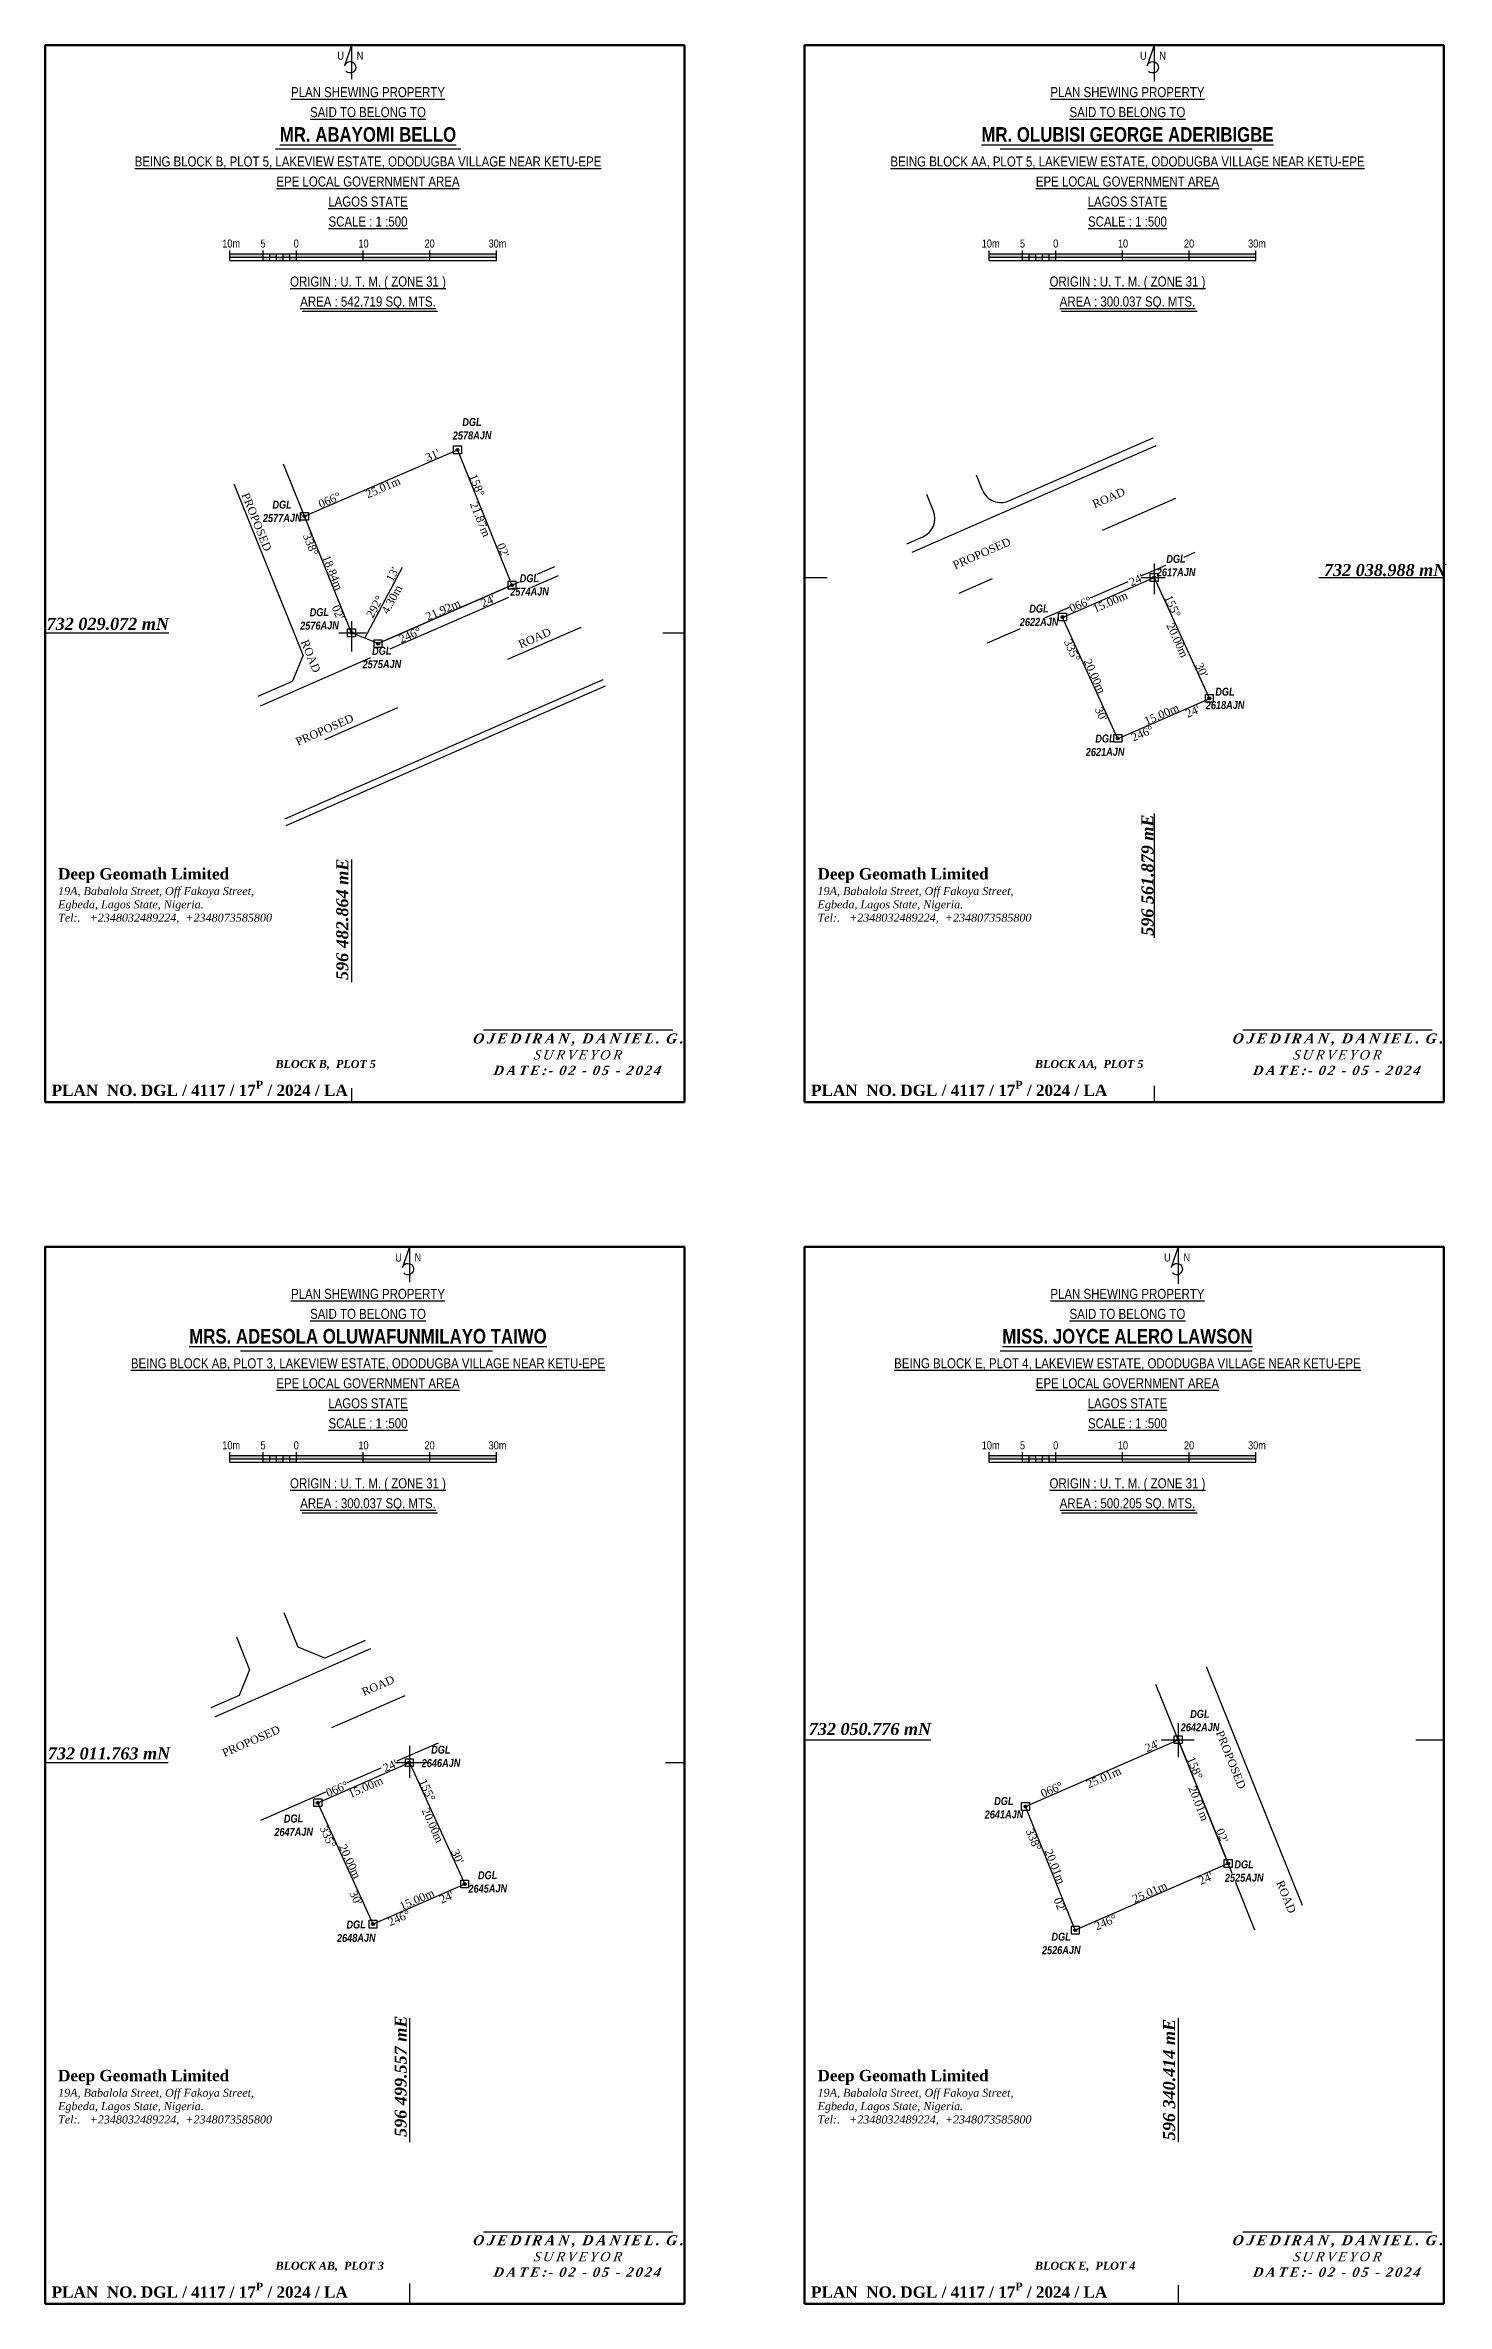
# Model space of a CAD drawing. Header units: metres. Extents: x 527079 to 600981, y 729644 to 782828.
# Drawn here: x 598172.5 to 598382.8, y 730600.1 to 730938.8 of the extents above; entities that cross this region are included whole.
import ezdxf

# ---------------------------------------------------------------- set-up
doc = ezdxf.new("R2010")
doc.units = ezdxf.units.M
doc.header["$MEASUREMENT"] = 0
doc.linetypes.add('ACAD_ISO03W100', pattern=[30, 12, -18])
doc.layers.add('adjusted', color=7, linetype='Continuous')
doc.layers.add('GRID&TITLE', color=7, linetype='Continuous')
doc.styles.add('style2', font='')
doc.styles.get('style2').set_extended_font_data('Arial Black')

msp = doc.modelspace()

# ---------------------------------------------------------------- hatches: boundary and pattern name
h = msp.add_hatch(color=0)
h.paths.add_polyline_path([(598205.16986, 730907.53946), (598200.16986, 730907.53946), (598200.16986, 730907.03946), (598205.16986, 730907.03946)])
h.paths.add_polyline_path([(598220.16986, 730907.53946), (598210.16986, 730907.53946), (598210.16986, 730907.03946), (598220.16986, 730907.03946)])
h.paths.add_polyline_path([(598240.16986, 730907.53946), (598230.16986, 730907.53946), (598230.16986, 730907.03946), (598240.16986, 730907.03946)])
h = msp.add_hatch(color=0)
h.paths.add_polyline_path([(598209.16986, 730907.03946), (598209.16986, 730906.53946), (598210.16986, 730906.53946), (598210.16986, 730907.03946)])
h.paths.add_polyline_path([(598208.16986, 730907.53946), (598208.16986, 730907.03946), (598209.16986, 730907.03946), (598209.16986, 730907.53946)])
h.paths.add_polyline_path([(598208.16986, 730906.53946), (598208.16986, 730907.03946), (598207.16986, 730907.03946), (598207.16986, 730906.53946)])
h.paths.add_polyline_path([(598206.16986, 730907.53946), (598206.16986, 730907.03946), (598207.16986, 730907.03946), (598207.16986, 730907.53946)])
h.paths.add_polyline_path([(598205.16986, 730907.03946), (598205.16986, 730906.53946), (598206.16986, 730906.53946), (598206.16986, 730907.03946)])
h = msp.add_hatch(color=0)
h.paths.add_polyline_path([(598319.11089, 730907.53946), (598314.11089, 730907.53946), (598314.11089, 730907.03946), (598319.11089, 730907.03946)])
h.paths.add_polyline_path([(598334.11089, 730907.53946), (598324.11089, 730907.53946), (598324.11089, 730907.03946), (598334.11089, 730907.03946)])
h.paths.add_polyline_path([(598354.11089, 730907.53946), (598344.11089, 730907.53946), (598344.11089, 730907.03946), (598354.11089, 730907.03946)])
h = msp.add_hatch(color=0)
h.paths.add_polyline_path([(598323.11089, 730907.03946), (598323.11089, 730906.53946), (598324.11089, 730906.53946), (598324.11089, 730907.03946)])
h.paths.add_polyline_path([(598322.11089, 730907.53946), (598322.11089, 730907.03946), (598323.11089, 730907.03946), (598323.11089, 730907.53946)])
h.paths.add_polyline_path([(598322.11089, 730906.53946), (598322.11089, 730907.03946), (598321.11089, 730907.03946), (598321.11089, 730906.53946)])
h.paths.add_polyline_path([(598320.11089, 730907.53946), (598320.11089, 730907.03946), (598321.11089, 730907.03946), (598321.11089, 730907.53946)])
h.paths.add_polyline_path([(598319.11089, 730907.03946), (598319.11089, 730906.53946), (598320.11089, 730906.53946), (598320.11089, 730907.03946)])
for points in [[(598230.16986, 730907.03946), (598220.16986, 730907.03946), (598220.16986, 730906.53946), (598230.16986, 730906.53946)], [(598344.11089, 730907.03946), (598334.11089, 730907.03946), (598334.11089, 730906.53946), (598344.11089, 730906.53946)], [(598234.5418, 730878.14093, 1), (598234.11179, 730878.14093, 1)], [(598211.60416, 730868.17563, 1), (598211.17415, 730868.17563, 1)], [(598242.7214, 730857.85374, 1), (598242.29138, 730857.85374, 1)], [(598339.06017, 730859.00764, 1), (598338.63015, 730859.00764, 1)], [(598325.31283, 730853.07519, 1), (598324.88281, 730853.07519, 1)], [(598218.64821, 730850.70485, 1), (598218.2182, 730850.70485, 1)], [(598222.63152, 730849.07754, 1), (598222.2015, 730849.07754, 1)], [(598347.35349, 730840.8785, 1), (598346.92348, 730840.8785, 1)], [(598333.60615, 730834.87302, 1), (598333.17614, 730834.87302, 1)], [(598230.16986, 730726.81936), (598220.16986, 730726.81936), (598220.16986, 730726.31936), (598230.16986, 730726.31936)], [(598344.11089, 730726.81936), (598334.11089, 730726.81936), (598334.11089, 730726.31936), (598344.11089, 730726.31936)], [(598342.67644, 730684.71142, 1), (598342.24643, 730684.71142, 1)], [(598227.33175, 730681.26657, 1), (598226.90174, 730681.26657, 1)], [(598213.58441, 730675.26109, 1), (598213.1544, 730675.26109, 1)], [(598319.75764, 730674.69942, 1), (598319.32762, 730674.69942, 1)], [(598350.1583, 730666.15476, 1), (598349.72829, 730666.15476, 1)], [(598235.62508, 730663.0644, 1), (598235.19506, 730663.0644, 1)], [(598221.87774, 730657.05892, 1), (598221.44772, 730657.05892, 1)], [(598327.23949, 730656.14276, 1), (598326.80948, 730656.14276, 1)]]:
    msp.add_hatch(color=0).paths.add_polyline_path(points)
h = msp.add_hatch(color=0)
h.paths.add_polyline_path([(598205.16986, 730727.31936), (598200.16986, 730727.31936), (598200.16986, 730726.81936), (598205.16986, 730726.81936)])
h.paths.add_polyline_path([(598220.16986, 730727.31936), (598210.16986, 730727.31936), (598210.16986, 730726.81936), (598220.16986, 730726.81936)])
h.paths.add_polyline_path([(598240.16986, 730727.31936), (598230.16986, 730727.31936), (598230.16986, 730726.81936), (598240.16986, 730726.81936)])
h = msp.add_hatch(color=0)
h.paths.add_polyline_path([(598209.16986, 730726.81936), (598209.16986, 730726.31936), (598210.16986, 730726.31936), (598210.16986, 730726.81936)])
h.paths.add_polyline_path([(598208.16986, 730727.31936), (598208.16986, 730726.81936), (598209.16986, 730726.81936), (598209.16986, 730727.31936)])
h.paths.add_polyline_path([(598208.16986, 730726.31936), (598208.16986, 730726.81936), (598207.16986, 730726.81936), (598207.16986, 730726.31936)])
h.paths.add_polyline_path([(598206.16986, 730727.31936), (598206.16986, 730726.81936), (598207.16986, 730726.81936), (598207.16986, 730727.31936)])
h.paths.add_polyline_path([(598205.16986, 730726.81936), (598205.16986, 730726.31936), (598206.16986, 730726.31936), (598206.16986, 730726.81936)])
h = msp.add_hatch(color=0)
h.paths.add_polyline_path([(598319.11089, 730727.31936), (598314.11089, 730727.31936), (598314.11089, 730726.81936), (598319.11089, 730726.81936)])
h.paths.add_polyline_path([(598334.11089, 730727.31936), (598324.11089, 730727.31936), (598324.11089, 730726.81936), (598334.11089, 730726.81936)])
h.paths.add_polyline_path([(598354.11089, 730727.31936), (598344.11089, 730727.31936), (598344.11089, 730726.81936), (598354.11089, 730726.81936)])
h = msp.add_hatch(color=0)
h.paths.add_polyline_path([(598323.11089, 730726.81936), (598323.11089, 730726.31936), (598324.11089, 730726.31936), (598324.11089, 730726.81936)])
h.paths.add_polyline_path([(598322.11089, 730727.31936), (598322.11089, 730726.81936), (598323.11089, 730726.81936), (598323.11089, 730727.31936)])
h.paths.add_polyline_path([(598322.11089, 730726.31936), (598322.11089, 730726.81936), (598321.11089, 730726.81936), (598321.11089, 730726.31936)])
h.paths.add_polyline_path([(598320.11089, 730727.31936), (598320.11089, 730726.81936), (598321.11089, 730726.81936), (598321.11089, 730727.31936)])
h.paths.add_polyline_path([(598319.11089, 730726.81936), (598319.11089, 730726.31936), (598320.11089, 730726.31936), (598320.11089, 730726.81936)])

# ---------------------------------------------------------------- linework, layer by layer
at = {"color": 0}
for p, q in [((598200.16986, 730906.53946), (598200.16986, 730908.03946)), ((598200.16986, 730906.53946), (598200.16986, 730908.03946)), ((598205.16986, 730906.53946), (598205.16986, 730908.03946)), ((598205.16986, 730906.53946), (598205.16986, 730908.03946)), ((598206.16986, 730906.53946), (598206.16986, 730907.53946)), ((598207.16986, 730906.53946), (598207.16986, 730907.53946)), ((598208.16986, 730906.53946), (598208.16986, 730907.53946)), ((598209.16986, 730906.53946), (598209.16986, 730907.53946)), ((598210.16986, 730906.53946), (598210.16986, 730908.03946)), ((598220.16986, 730906.53946), (598220.16986, 730908.03946)), ((598230.16986, 730906.53946), (598230.16986, 730908.03946)), ((598240.16986, 730906.53946), (598240.16986, 730908.03946)), ((598314.11089, 730906.53946), (598314.11089, 730908.03946)), ((598314.11089, 730906.53946), (598314.11089, 730908.03946)), ((598319.11089, 730906.53946), (598319.11089, 730908.03946)), ((598319.11089, 730906.53946), (598319.11089, 730908.03946)), ((598320.11089, 730906.53946), (598320.11089, 730907.53946)), ((598321.11089, 730906.53946), (598321.11089, 730907.53946)), ((598322.11089, 730906.53946), (598322.11089, 730907.53946)), ((598323.11089, 730906.53946), (598323.11089, 730907.53946)), ((598324.11089, 730906.53946), (598324.11089, 730908.03946)), ((598334.11089, 730906.53946), (598334.11089, 730908.03946)), ((598344.11089, 730906.53946), (598344.11089, 730908.03946)), ((598354.11089, 730906.53946), (598354.11089, 730908.03946)), ((598220.16986, 730907.03946), (598230.16986, 730907.03946)), ((598334.11089, 730907.03946), (598344.11089, 730907.03946)), ((598302.5708, 730862.80388), (598339.14519, 730878.78127)), ((598317.07097, 730870.4792), (598338.7221, 730879.93742)), ((598218.4332, 730850.70485), (598208.22697, 730876.01855)), ((598313.08766, 730872.10651), (598312.17673, 730874.36581)), ((598211.16339, 730847.34177), (598200.82578, 730872.98131)), ((598305.73224, 730868.95575), (598304.72687, 730871.4493)), ((598301.74649, 730864.03447), (598304.15083, 730865.0848)), ((598246.2832, 730859.50362), (598248.92199, 730860.65637)), ((598336.84943, 730859.22706), (598338.78639, 730860.07322)), ((598338.89948, 730860.12262), (598340.585, 730860.85893)), ((598343.35093, 730862.06722), (598344.99827, 730862.78685)), ((598222.41651, 730849.07754), (598243.64104, 730858.3494)), ((598245.32229, 730857.49316), (598249.49435, 730859.31571)), ((598329.29281, 730855.92598), (598334.95897, 730858.40122)), ((598224.22957, 730848.27888), (598242.05671, 730856.0666)), ((598322.56236, 730852.98581), (598326.16351, 730854.55895)), ((598313.8451, 730849.1777), (598318.82351, 730851.3525)), ((598204.75972, 730839.77354), (598221.3274, 730847.01108)), ((598204.44651, 730841.22741), (598209.58198, 730843.47082)), ((598208.41248, 730822.81792), (598256.16953, 730843.68043)), ((598208.62734, 730821.82053), (598256.56219, 730842.7607)), ((598238.21653, 730791.14564), (598266.6355, 730791.14564)), ((598352.15755, 730791.14564), (598380.57653, 730791.14564)), ((598200.16986, 730726.31936), (598200.16986, 730727.81936)), ((598200.16986, 730726.31936), (598200.16986, 730727.81936)), ((598205.16986, 730726.31936), (598205.16986, 730727.81936)), ((598205.16986, 730726.31936), (598205.16986, 730727.81936)), ((598206.16986, 730726.31936), (598206.16986, 730727.31936)), ((598207.16986, 730726.31936), (598207.16986, 730727.31936)), ((598208.16986, 730726.31936), (598208.16986, 730727.31936)), ((598209.16986, 730726.31936), (598209.16986, 730727.31936)), ((598210.16986, 730726.31936), (598210.16986, 730727.81936)), ((598220.16986, 730726.31936), (598220.16986, 730727.81936)), ((598220.16986, 730726.81936), (598230.16986, 730726.81936)), ((598230.16986, 730726.31936), (598230.16986, 730727.81936)), ((598240.16986, 730726.31936), (598240.16986, 730727.81936)), ((598314.11089, 730726.31936), (598314.11089, 730727.81936)), ((598314.11089, 730726.31936), (598314.11089, 730727.81936)), ((598319.11089, 730726.31936), (598319.11089, 730727.81936)), ((598319.11089, 730726.31936), (598319.11089, 730727.81936)), ((598320.11089, 730726.31936), (598320.11089, 730727.31936)), ((598321.11089, 730726.31936), (598321.11089, 730727.31936)), ((598322.11089, 730726.31936), (598322.11089, 730727.31936)), ((598323.11089, 730726.31936), (598323.11089, 730727.31936)), ((598324.11089, 730726.31936), (598324.11089, 730727.81936)), ((598334.11089, 730726.31936), (598334.11089, 730727.81936)), ((598334.11089, 730726.81936), (598344.11089, 730726.81936)), ((598344.11089, 730726.31936), (598344.11089, 730727.81936)), ((598354.11089, 730726.31936), (598354.11089, 730727.81936)), ((598197.91552, 730688.15268), (598221.35352, 730698.39149)), ((598361.12116, 730659.82501), (598346.68063, 730695.64071)), ((598350.55522, 730664.63705), (598339.12431, 730692.98822)), ((598225.27172, 730681.55183), (598231.4601, 730684.2552)), ((598217.81441, 730678.29413), (598222.8966, 730680.51427)), ((598204.8366, 730672.62482), (598214.5968, 730676.88853)), ((598353.97568, 730656.15355), (598351.10424, 730663.27537)), ((598238.21653, 730610.92555), (598266.6355, 730610.92555)), ((598352.15755, 730610.92555), (598380.57653, 730610.92555))]:
    msp.add_line(p, q, dxfattribs=at)
at = {"color": 0, "linetype": 'ACAD_ISO03W100'}
for p, q in [((598342.04178, 730870.86591), (598309.55947, 730856.61864)), ((598252.82824, 730851.50675), (598206.60018, 730831.23036)), ((598226.41894, 730691.30638), (598201.40089, 730680.33304))]:
    msp.add_line(p, q, dxfattribs=at)
at = {"color": 0}
for points in [[(598218.4332, 730938.82881), (598217.38823, 730935.74296, -3.816456624), (598217.58246, 730934.92258)], [(598338.84516, 730938.82881), (598337.80019, 730935.74296, -3.816456624), (598337.99442, 730934.92258)], [(598227.11674, 730758.60872), (598226.07177, 730755.52286, -3.816456624), (598226.266, 730754.70249)], [(598342.46144, 730758.60872), (598341.41647, 730755.52286, -3.816456624), (598341.61069, 730754.70249)]]:
    msp.add_lwpolyline(points, format="xyb", dxfattribs=at)
for points in [[(598218.4332, 730938.82881), (598218.4332, 730933.71586)], [(598338.84516, 730938.82881), (598338.84516, 730933.39308)], [(598207.0514, 730923.26761), (598234.85594, 730923.26761)], [(598315.74187, 730923.26761), (598353.53726, 730923.26761)], [(598200.16986, 730907.53946), (598240.16986, 730907.53946)], [(598314.11089, 730907.53946), (598354.11089, 730907.53946)], [(598200.16986, 730907.03946), (598220.16986, 730907.03946)], [(598200.16986, 730906.53946), (598240.16986, 730906.53946)], [(598230.16986, 730907.03946), (598240.16986, 730907.03946)], [(598314.11089, 730907.03946), (598334.11089, 730907.03946)], [(598314.11089, 730906.53946), (598354.11089, 730906.53946)], [(598344.11089, 730907.03946), (598354.11089, 730907.03946)], [(598211.01635, 730898.94596), (598231.35382, 730898.94596)], [(598324.95738, 730898.94596), (598345.29485, 730898.94596)], [(598233.73795, 730878.72978), (598234.91564, 730878.72978), (598234.91564, 730877.55208), (598233.73795, 730877.55208), (598233.73795, 730878.72978)], [(598210.80031, 730868.76448), (598211.97801, 730868.76448), (598211.97801, 730867.58679), (598210.80031, 730867.58679), (598210.80031, 730868.76448)], [(598220.42486, 730849.8912), (598226.10388, 730860.55595)], [(598338.84516, 730861.0817), (598338.84516, 730856.50577)], [(598241.91754, 730858.44258), (598243.09524, 730858.44258), (598243.09524, 730857.26489), (598241.91754, 730857.26489), (598241.91754, 730858.44258)], [(598286.41235, 730859.00764), (598289.78775, 730859.00764)], [(598336.83876, 730859.00764), (598340.48001, 730859.00764)], [(598338.25631, 730859.59648), (598339.43401, 730859.59648), (598339.43401, 730858.41879), (598338.25631, 730858.41879), (598338.25631, 730859.59648)], [(598363.54495, 730859.00764), (598382.31035, 730859.00764)], [(598324.50897, 730853.66404), (598325.68667, 730853.66404), (598325.68667, 730852.48634), (598324.50897, 730852.48634), (598324.50897, 730853.66404)], [(598172.47132, 730850.70485), (598191.01979, 730850.70485)], [(598216.51083, 730850.70485), (598220.64362, 730850.70485)], [(598217.84436, 730851.2937), (598219.02205, 730851.2937), (598219.02205, 730850.11601), (598217.84436, 730850.11601), (598217.84436, 730851.2937)], [(598218.4332, 730852.47106), (598218.4332, 730847.9241)], [(598265.12535, 730850.70485), (598268.36932, 730850.70485)], [(598211.16339, 730847.34177), (598209.58198, 730843.47082)], [(598221.82766, 730849.66639), (598223.00536, 730849.66639), (598223.00536, 730848.4887), (598221.82766, 730848.4887), (598221.82766, 730849.66639)], [(598346.54964, 730841.46735), (598347.72734, 730841.46735), (598347.72734, 730840.28965), (598346.54964, 730840.28965), (598346.54964, 730841.46735)], [(598332.8023, 730835.46187), (598333.97999, 730835.46187), (598333.97999, 730834.28418), (598332.8023, 730834.28418), (598332.8023, 730835.46187)], [(598338.84516, 730823.62695), (598338.84516, 730804.95433)], [(598218.4332, 730816.71752), (598218.4332, 730798.30063)], [(598218.4332, 730782.42328), (598218.4332, 730780.33181)], [(598338.84516, 730782.77423), (598338.84516, 730780.33181)], [(598227.11674, 730758.60872), (598227.11674, 730753.30198)], [(598342.46144, 730758.60872), (598342.46144, 730753.07306)], [(598201.80085, 730743.04752), (598239.59623, 730743.04752)], [(598315.74187, 730743.04752), (598353.53726, 730743.04752)], [(598200.16986, 730727.31936), (598240.16986, 730727.31936)], [(598200.16986, 730726.81936), (598220.16986, 730726.81936)], [(598200.16986, 730726.31936), (598240.16986, 730726.31936)], [(598230.16986, 730726.81936), (598240.16986, 730726.81936)], [(598314.11089, 730727.31936), (598354.11089, 730727.31936)], [(598314.11089, 730726.81936), (598334.11089, 730726.81936)], [(598314.11089, 730726.31936), (598354.11089, 730726.31936)], [(598344.11089, 730726.81936), (598354.11089, 730726.81936)], [(598211.01635, 730718.72587), (598231.35382, 730718.72587)], [(598324.95738, 730718.72587), (598345.29485, 730718.72587)], [(598220.48693, 730699.60361), (598214.4066, 730696.94745), (598210.42329, 730698.57476), (598208.34853, 730703.72064)], [(598201.16882, 730700.13407), (598203.15348, 730695.21168), (598201.57207, 730691.34073), (598197.32206, 730689.48413)], [(598286.41235, 730684.71142), (598305.32537, 730684.71142)], [(598339.90145, 730684.71142), (598344.83864, 730684.71142)], [(598341.87259, 730685.30026), (598343.05028, 730685.30026), (598343.05028, 730684.12257), (598341.87259, 730684.12257), (598341.87259, 730685.30026)], [(598342.46144, 730687.18642), (598342.46144, 730682.10176)], [(598378.08742, 730684.71142), (598382.31035, 730684.71142)], [(598172.47132, 730681.26657), (598190.9193, 730681.26657)], [(598213.3694, 730675.26109), (598227.11674, 730681.26657), (598235.41007, 730663.0644), (598221.66273, 730657.05892), (598213.3694, 730675.26109)], [(598225.02807, 730681.26657), (598230.15762, 730681.26657)], [(598226.5279, 730681.85542), (598227.70559, 730681.85542), (598227.70559, 730680.67772), (598226.5279, 730680.67772), (598226.5279, 730681.85542)], [(598227.11674, 730683.78297), (598227.11674, 730678.98042)], [(598265.52168, 730681.26657), (598268.36932, 730681.26657)], [(598212.78055, 730675.84994), (598213.95825, 730675.84994), (598213.95825, 730674.67224), (598212.78055, 730674.67224), (598212.78055, 730675.84994)], [(598318.95378, 730675.28826), (598320.13148, 730675.28826), (598320.13148, 730674.11057), (598318.95378, 730674.11057), (598318.95378, 730675.28826)], [(598234.82122, 730663.65325), (598235.99892, 730663.65325), (598235.99892, 730662.47556), (598234.82122, 730662.47556), (598234.82122, 730663.65325)], [(598349.35445, 730666.74361), (598350.53214, 730666.74361), (598350.53214, 730665.56592), (598349.35445, 730665.56592), (598349.35445, 730666.74361)], [(598221.07388, 730657.64777), (598222.25158, 730657.64777), (598222.25158, 730656.47008), (598221.07388, 730656.47008), (598221.07388, 730657.64777)], [(598326.43564, 730656.73161), (598327.61333, 730656.73161), (598327.61333, 730655.55392), (598326.43564, 730655.55392), (598326.43564, 730656.73161)], [(598227.11674, 730642.97385), (598227.11674, 730624.34276)], [(598342.46144, 730642.97034), (598342.46144, 730624.38679)], [(598227.11674, 730603.14979), (598227.11674, 730600.11172)], [(598342.46144, 730602.88791), (598342.46144, 730600.11172)]]:
    msp.add_lwpolyline(points, dxfattribs=at)
for points in [[(598211.38916, 730868.17563), (598234.3268, 730878.14093), (598242.50639, 730857.85374), (598222.41651, 730849.07754), (598218.4332, 730850.70485)], [(598325.09782, 730853.00216), (598338.84516, 730859.00764), (598347.13849, 730840.80547), (598333.39115, 730834.79999)], [(598319.54263, 730674.69942), (598342.46144, 730684.71142), (598349.94329, 730666.15476), (598327.02449, 730656.14276)]]:
    msp.add_lwpolyline(points, close=True, dxfattribs=at)
for centre in [(598234.3268, 730878.14093), (598211.38916, 730868.17563), (598242.50639, 730857.85374), (598338.84516, 730859.00764), (598325.09782, 730853.07519), (598218.4332, 730850.70485), (598222.41651, 730849.07754), (598347.13849, 730840.8785), (598333.39115, 730834.87302), (598342.46144, 730684.71142), (598227.11674, 730681.26657), (598213.3694, 730675.26109), (598319.54263, 730674.69942), (598349.94329, 730666.15476), (598235.41007, 730663.0644), (598221.66273, 730657.05892), (598327.02449, 730656.14276)]:
    msp.add_circle(centre, 0.21501, dxfattribs=at)
for centre, start, end in [((598315.87002, 730873.22833), 201.9588017, 293.597943), ((598302.94988, 730867.83393), 293.597943, 21.9588017)]:
    msp.add_arc(centre, 3, start, end, dxfattribs=at)
at = {"layer": 'adjusted', "color": 0, "lineweight": 100}
for points in [[(598172.47132, 730780.33181), (598172.47132, 730938.82881), (598268.36932, 730938.82881), (598268.36932, 730780.33181)], [(598286.41235, 730780.33181), (598286.41235, 730938.82881), (598382.31035, 730938.82881), (598382.31035, 730780.33181)], [(598172.47132, 730600.11172), (598172.47132, 730758.60872), (598268.36932, 730758.60872), (598268.36932, 730600.11172)], [(598286.41235, 730600.11172), (598286.41235, 730758.60872), (598382.31035, 730758.60872), (598382.31035, 730600.11172)]]:
    msp.add_lwpolyline(points, close=True, dxfattribs=at)

# ---------------------------------------------------------------- texts
at = {"color": 0}
for s, insert, char_height, width, attachment_point in [('{\\fArial Narrow|b0|i0|c0|p34;U     N}', (598218.25806, 730937.84596), 1.2, 26.925119, 2), ('{\\fArial Narrow|b0|i0|c0|p34;U     N}', (598338.67002, 730937.84596), 1.2, 26.925119, 2), ('{\\fArial Narrow|b0|i0|c0|p34;10m}', (598200.38208, 730909.68039), 1.2, 26.925119, 2), ('{\\fArial Narrow|b0|i0|c0|p34;5}', (598205.15827, 730909.68039), 1.2, 26.925119, 2), ('{\\fArial Narrow|b0|i0|c0|p34;0}', (598210.14069, 730909.68039), 1.2, 26.925119, 2), ('{\\fArial Narrow|b0|i0|c0|p34;10}', (598220.2334, 730909.68039), 1.2, 26.925119, 2), ('{\\fArial Narrow|b0|i0|c0|p34;20}', (598230.15046, 730909.68039), 1.2, 26.925119, 2), ('{\\fArial Narrow|b0|i0|c0|p34;30m}', (598240.33642, 730909.68039), 1.2, 26.925119, 2), ('{\\fArial Narrow|b0|i0|c0|p34;10m}', (598314.32311, 730909.68039), 1.2, 26.925119, 2), ('{\\fArial Narrow|b0|i0|c0|p34;5}', (598319.0993, 730909.68039), 1.2, 26.925119, 2), ('{\\fArial Narrow|b0|i0|c0|p34;0}', (598324.08172, 730909.68039), 1.2, 26.925119, 2), ('{\\fArial Narrow|b0|i0|c0|p34;10}', (598334.17443, 730909.68039), 1.2, 26.925119, 2), ('{\\fArial Narrow|b0|i0|c0|p34;20}', (598344.09149, 730909.68039), 1.2, 26.925119, 2), ('{\\fArial Narrow|b0|i0|c0|p34;30m}', (598354.27745, 730909.68039), 1.2, 26.925119, 2), ('{\\fTimes New Roman|b1|i1|c0|p18;732 038.988 mN}', (598364.33116, 730861.01956), 1.8, 45.9628771, 1), ('{\\fTimes New Roman|b1|i1|c0|p18;732 029.072 mN}', (598172.69518, 730852.94852), 1.8, 45.9628771, 1), ('\\pi0.2701;{\\fTimes New Roman|b1|i1|c0|p18;\\H0.8824x;\\Q10.5;\\T1.3;OJEDIRAN, DANIEL. G.\\H1.1x;\\P\\fTimes New Roman|b0|i1|c0|p18;\\H0.8485x;SURVEYOR\\fTimes New Roman|b1|i1|c0|p18;\\P\\pi0;DATE:- 02 - 05 - 2024}', (598252.36431, 730790.61994), 1.7, 31.4335511, 2), ('\\pi0.2701;{\\fTimes New Roman|b1|i1|c0|p18;\\H0.8824x;\\Q10.5;\\T1.3;OJEDIRAN, DANIEL. G.\\H1.1x;\\P\\fTimes New Roman|b0|i1|c0|p18;\\H0.8485x;SURVEYOR\\fTimes New Roman|b1|i1|c0|p18;\\P\\pi0;DATE:- 02 - 05 - 2024}', (598366.30534, 730790.61994), 1.7, 31.4335511, 2), ('{\\fTimes New Roman|b1|i1|c0|p18;BLOCK B,  PLOT 5}', (598207.03164, 730786.63955), 1.2, 45.9628771, 1), ('{\\fTimes New Roman|b1|i1|c0|p18;BLOCK AA,  PLOT 5}', (598320.97267, 730786.63955), 1.2, 45.9628771, 1), ('\\A1;{\\fTimes New Roman|b1|i0|c0|p18;\\H1.03x;PLAN  NO.\\H0.9706x; \\H1.03x;DGL / 4117 / 17\\H0.7x;\\SP^ ;\\H1.429x; / 2024 / LA}', (598173.44219, 730783.52023), 1.65, 98.1290386, 1), ('\\A1;{\\fTimes New Roman|b1|i0|c0|p18;\\H1.03x;PLAN  NO.\\H0.9706x; \\H1.03x;DGL / 4117 / 17\\H0.7x;\\SP^ ;\\H1.429x; / 2024 / LA}', (598287.38322, 730783.52023), 1.65, 98.1290386, 1), ('{\\fArial Narrow|b0|i0|c0|p34;U     N}', (598226.9416, 730757.62587), 1.2, 26.925119, 2), ('{\\fArial Narrow|b0|i0|c0|p34;U     N}', (598342.28629, 730757.62587), 1.2, 26.925119, 2), ('{\\fArial Narrow|b0|i0|c0|p34;10m}', (598200.38208, 730729.46029), 1.2, 26.925119, 2), ('{\\fArial Narrow|b0|i0|c0|p34;5}', (598205.15827, 730729.46029), 1.2, 26.925119, 2), ('{\\fArial Narrow|b0|i0|c0|p34;0}', (598210.14069, 730729.46029), 1.2, 26.925119, 2), ('{\\fArial Narrow|b0|i0|c0|p34;10}', (598220.2334, 730729.46029), 1.2, 26.925119, 2), ('{\\fArial Narrow|b0|i0|c0|p34;20}', (598230.15046, 730729.46029), 1.2, 26.925119, 2), ('{\\fArial Narrow|b0|i0|c0|p34;30m}', (598240.33642, 730729.46029), 1.2, 26.925119, 2), ('{\\fArial Narrow|b0|i0|c0|p34;10m}', (598314.32311, 730729.46029), 1.2, 26.925119, 2), ('{\\fArial Narrow|b0|i0|c0|p34;5}', (598319.0993, 730729.46029), 1.2, 26.925119, 2), ('{\\fArial Narrow|b0|i0|c0|p34;0}', (598324.08172, 730729.46029), 1.2, 26.925119, 2), ('{\\fArial Narrow|b0|i0|c0|p34;10}', (598334.17443, 730729.46029), 1.2, 26.925119, 2), ('{\\fArial Narrow|b0|i0|c0|p34;20}', (598344.09149, 730729.46029), 1.2, 26.925119, 2), ('{\\fArial Narrow|b0|i0|c0|p34;30m}', (598354.27745, 730729.46029), 1.2, 26.925119, 2), ('{\\fTimes New Roman|b1|i1|c0|p18;732 050.776 mN}', (598287.03761, 730687.2169), 1.8, 45.9628771, 1), ('{\\fTimes New Roman|b1|i1|c0|p18;732 011.763 mN}', (598172.88115, 730683.55257), 1.8, 45.9628771, 1), ('\\pi0.2701;{\\fTimes New Roman|b1|i1|c0|p18;\\H0.8824x;\\Q10.5;\\T1.3;OJEDIRAN, DANIEL. G.\\H1.1x;\\P\\fTimes New Roman|b0|i1|c0|p18;\\H0.8485x;SURVEYOR\\fTimes New Roman|b1|i1|c0|p18;\\P\\pi0;DATE:- 02 - 05 - 2024}', (598252.36431, 730610.39985), 1.7, 31.4335511, 2), ('\\pi0.2701;{\\fTimes New Roman|b1|i1|c0|p18;\\H0.8824x;\\Q10.5;\\T1.3;OJEDIRAN, DANIEL. G.\\H1.1x;\\P\\fTimes New Roman|b0|i1|c0|p18;\\H0.8485x;SURVEYOR\\fTimes New Roman|b1|i1|c0|p18;\\P\\pi0;DATE:- 02 - 05 - 2024}', (598366.30534, 730610.39985), 1.7, 31.4335511, 2), ('{\\fTimes New Roman|b1|i1|c0|p18;BLOCK AB,  PLOT 3}', (598207.03164, 730606.41945), 1.2, 45.9628771, 1), ('{\\fTimes New Roman|b1|i1|c0|p18;BLOCK E,  PLOT 4}', (598320.97267, 730606.41945), 1.2, 45.9628771, 1), ('\\A1;{\\fTimes New Roman|b1|i0|c0|p18;\\H1.03x;PLAN  NO.\\H0.9706x; \\H1.03x;DGL / 4117 / 17\\H0.7x;\\SP^ ;\\H1.429x; / 2024 / LA}', (598173.44219, 730603.30014), 1.65, 98.1290386, 1), ('\\A1;{\\fTimes New Roman|b1|i0|c0|p18;\\H1.03x;PLAN  NO.\\H0.9706x; \\H1.03x;DGL / 4117 / 17\\H0.7x;\\SP^ ;\\H1.429x; / 2024 / LA}', (598287.38322, 730603.30014), 1.65, 98.1290386, 1)]:
    msp.add_mtext(s, dxfattribs=dict(at, insert=insert, char_height=char_height, width=width, attachment_point=attachment_point))
at = {"color": 0, "char_height": 1.5, "width": 113.0007569, "attachment_point": 2, "line_spacing_factor": 1.2}
for s, insert in [('{\\fArial Narrow|b0|i0|c0|p34;\\LPLAN SHEWING PROPERTY\\PSAID TO BELONG TO\\P\\fArial Narrow|b1|i0|c0|p34;\\H1.467x;MR. ABAYOMI BELLO\\P\\fArial Narrow|b0|i0|c0|p34;\\H0.6817x;BEING BLOCK B, PLOT 5, LAKEVIEW ESTATE, ODODUGBA VILLAGE NEAR KETU-EPE\\PEPE \\H0.9995x;LOCAL GOVERNMENT AREA\\PLAGOS STATE\\PSCALE : 1 :500\\P\\P\\PORIGIN : U. T. M. ( ZONE 31 )\\PAREA : 542.719 SQ. MTS.}', (598220.90539, 730932.53735)), ('{\\fArial Narrow|b0|i0|c0|p34;\\LPLAN SHEWING PROPERTY\\PSAID TO BELONG TO\\P\\fArial Narrow|b1|i0|c0|p34;\\H1.467x;MR. OLUBISI GEORGE ADERIBIGBE \\P\\fArial Narrow|b0|i0|c0|p34;\\H0.6817x;BEING BLOCK AA, PLOT 5, LAKEVIEW ESTATE, ODODUGBA VILLAGE NEAR KETU-EPE\\PEPE \\H0.9995x;LOCAL GOVERNMENT AREA\\PLAGOS STATE\\PSCALE : 1 :500\\P\\P\\PORIGIN : U. T. M. ( ZONE 31 )\\PAREA : 300.037 SQ. MTS.}', (598334.84642, 730932.53735)), ('{\\fArial Narrow|b0|i0|c0|p34;\\LPLAN SHEWING PROPERTY\\PSAID TO BELONG TO\\P\\fArial Narrow|b1|i0|c0|p34;\\H1.467x;MRS. ADESOLA OLUWAFUNMILAYO TAIWO \\P\\fArial Narrow|b0|i0|c0|p34;\\H0.6817x;BEING BLOCK AB, PLOT 3, LAKEVIEW ESTATE, ODODUGBA VILLAGE NEAR KETU-EPE\\PEPE \\H0.9995x;LOCAL GOVERNMENT AREA\\PLAGOS STATE\\PSCALE : 1 :500\\P\\P\\PORIGIN : U. T. M. ( ZONE 31 )\\PAREA : 300.037 SQ. MTS.}', (598220.90539, 730752.31725)), ('{\\fArial Narrow|b0|i0|c0|p34;\\LPLAN SHEWING PROPERTY\\PSAID TO BELONG TO\\P\\fArial Narrow|b1|i0|c0|p34;\\H1.467x;MISS. JOYCE ALERO LAWSON \\P\\fArial Narrow|b0|i0|c0|p34;\\H0.6817x;BEING BLOCK E, PLOT 4, LAKEVIEW ESTATE, ODODUGBA VILLAGE NEAR KETU-EPE\\PEPE \\H0.9995x;LOCAL GOVERNMENT AREA\\PLAGOS STATE\\PSCALE : 1 :500\\P\\P\\PORIGIN : U. T. M. ( ZONE 31 )\\PAREA : 500.205 SQ. MTS.}', (598334.84642, 730752.31725))]:
    msp.add_mtext(s, dxfattribs=dict(at, insert=insert))
at = {"color": 0}
for s, insert, char_height, width, attachment_point, rotation in [('\\pxt115;{\\fArial Narrow|b1|i1|c0|p34;DGL\\P2578AJN}', (598236.49816, 730882.91666), 1.2, 278.2584131, 2, 0.6991952), ('\\pxt115;{\\fArial Narrow|b1|i1|c0|p34;DGL\\P2577AJN}', (598208.01012, 730870.53258), 1.2, 278.2584131, 2, 0.6991952), ('\\pxt115;{\\fArial Narrow|b1|i1|c0|p34;DGL\\P2617AJN}', (598342.11817, 730862.39562), 1.2, 278.2584131, 2, 0.6991952), ('\\pxt115;{\\fArial Narrow|b1|i1|c0|p34;DGL\\P2574AJN}', (598245.1088, 730859.48929), 1.2, 278.2584131, 2, 0.6991952), ('\\pxt115;{\\fArial Narrow|b1|i1|c0|p34;DGL\\P2576AJN}', (598213.59813, 730854.39474), 1.2, 278.2584131, 2, 0.6991952), ('\\pxt115;{\\fArial Narrow|b1|i1|c0|p34;DGL\\P2622AJN}', (598321.5608, 730854.94044), 1.2, 278.2584131, 2, 0.6991952), ('\\pxt115;{\\fArial Narrow|b1|i1|c0|p34;DGL\\P2575AJN}', (598222.96127, 730848.6074), 1.2, 278.2584131, 2, 0.6991952), ('\\pxt115;{\\fArial Narrow|b1|i1|c0|p34;DGL\\P2618AJN}', (598349.46156, 730842.47546), 1.2, 278.2584131, 2, 0.6991952), ('\\pxt115;{\\fArial Narrow|b1|i1|c0|p34;DGL\\P2621AJN}', (598331.46307, 730835.45371), 1.2, 278.2584131, 2, 0.6991952), ('{\\fTimes New Roman|b1|i1|c0|p18;596 561.879 mE}', (598336.94029, 730805.26157), 1.8, 46.6762144, 1, 90), ('{\\fTimes New Roman|b1|i1|c0|p18;596 482.864 mE}', (598216.14865, 730798.63776), 1.8, 46.6762144, 1, 90), ('\\pxt115;{\\fArial Narrow|b1|i1|c0|p34;DGL\\P2642AJN}', (598345.70264, 730689.17963), 1.2, 278.2584131, 2, 0.6991952), ('\\pxt115;{\\fArial Narrow|b1|i1|c0|p34;DGL\\P2646AJN}', (598231.82577, 730683.81962), 1.2, 278.2584131, 2, 0.6991952), ('\\pxt115;{\\fArial Narrow|b1|i1|c0|p34;DGL\\P2641AJN}', (598316.29396, 730676.11584), 1.2, 278.2584131, 2, 0.6991952), ('\\pxt115;{\\fArial Narrow|b1|i1|c0|p34;DGL\\P2647AJN}', (598209.72239, 730673.48905), 1.2, 278.2584131, 2, 0.6991952), ('\\pxt115;{\\fArial Narrow|b1|i1|c0|p34;DGL\\P2645AJN}', (598238.84439, 730664.99404), 1.2, 278.2584131, 2, 0.6991952), ('\\pxt115;{\\fArial Narrow|b1|i1|c0|p34;DGL\\P2525AJN}', (598352.3339, 730666.61445), 1.2, 278.2584131, 2, 0.6991952), ('\\pxt115;{\\fArial Narrow|b1|i1|c0|p34;DGL\\P2648AJN}', (598219.11829, 730657.59565), 1.2, 278.2584131, 2, 0.6991952), ('\\pxt115;{\\fArial Narrow|b1|i1|c0|p34;DGL\\P2526AJN}', (598324.88373, 730655.76506), 1.2, 278.2584131, 2, 0.6991952), ('{\\fTimes New Roman|b1|i1|c0|p18;596 499.557 mE}', (598224.90237, 730625.13979), 1.8, 46.6762144, 1, 90), ('{\\fTimes New Roman|b1|i1|c0|p18;596 340.414 mE}', (598340.19161, 730624.64116), 1.8, 46.6762144, 1, 90)]:
    msp.add_mtext(s, dxfattribs=dict(at, insert=insert, char_height=char_height, width=width, attachment_point=attachment_point, rotation=rotation))
at = {"color": 0, "linetype": 'Continuous', "lineweight": -3, "char_height": 1.2}
for s, insert, attachment_point, rotation in [("{\\fTimes New Roman|b0|i0|c0|p18;066°                               31'}", (598222.80817, 730873.27293), 8, 23.482616), ('{\\fTimes New Roman|b0|i0|c0|p18;25.01m}', (598222.90779, 730873.04363), 2, 23.482616), ("{\\fTimes New Roman|b0|i0|c0|p18;158°                 02'}", (598238.53252, 730868.04408), 8, 291.9588017), ('{\\fTimes New Roman|b0|i0|c0|p18;PROPOSED                                ROAD}', (598207.30628, 730857.99807), 8, 291.9588017), ('{\\fTimes New Roman|b0|i0|c0|p18;21.87m}', (598238.30066, 730867.95059), 2, 291.9588017), ('{\\fTimes New Roman|b0|i0|c0|p18;PROPOSED                              ROAD}', (598321.80901, 730865.80977), 8, 23.597943), ("{\\fTimes New Roman|b0|i0|c0|p18;338°                  02'}", (598214.79525, 730859.3935), 2, 291.9588017), ('{\\fTimes New Roman|b0|i0|c0|p18;18.84m}', (598215.02711, 730859.48699), 8, 291.9588017), ("{\\fTimes New Roman|b0|i0|c0|p18;292°      13'}", (598222.56781, 730857.04736), 2, 61.427251), ('{\\fTimes New Roman|b0|i0|c0|p18;4.30m}', (598225.03947, 730855.41911), 8, 61.427251), ("{\\fTimes New Roman|b0|i0|c0|p18;066°              24'}", (598331.92145, 730856.11944), 8, 23.597943), ("{\\fTimes New Roman|b0|i0|c0|p18;246°                      24'}", (598232.51149, 730853.35109), 2, 23.597943), ('{\\fTimes New Roman|b0|i0|c0|p18;21.92m}', (598232.41141, 730853.58019), 8, 23.597943), ('{\\fTimes New Roman|b0|i0|c0|p18;15.00m}', (598332.02153, 730855.89035), 2, 23.597943), ("{\\fTimes New Roman|b0|i0|c0|p18;155°                 30'}", (598343.10557, 730849.95838), 8, 294.4951059), ('{\\fTimes New Roman|b0|i0|c0|p18;PROPOSED                                                            ROAD}', (598229.45456, 730842.06821), 8, 23.597943), ('{\\fTimes New Roman|b0|i0|c0|p18;20.00m}', (598342.87807, 730849.85473), 2, 294.4951059), ("{\\fTimes New Roman|b0|i0|c0|p18;335°                 30'}", (598329.13073, 730843.84925), 2, 294.4951059), ('{\\fTimes New Roman|b0|i0|c0|p18;20.00m}', (598329.35823, 730843.9529), 8, 294.4951059), ("{\\fTimes New Roman|b0|i0|c0|p18;246°            24'}", (598340.31486, 730837.68819), 2, 23.597943), ('{\\fTimes New Roman|b0|i0|c0|p18;15.00m}', (598340.21478, 730837.91728), 8, 23.597943), ('{\\fTimes New Roman|b0|i0|c0|p18;PROPOSED                              ROAD}', (598212.18704, 730687.68526), 8, 23.597943), ("{\\fTimes New Roman|b0|i0|c0|p18;066°                              24'}", (598330.95199, 730679.81996), 8, 23.597943), ('{\\fTimes New Roman|b0|i0|c0|p18;PROPOSED                                 ROAD}', (598353.55721, 730672.15393), 8, 291.9588017), ("{\\fTimes New Roman|b0|i0|c0|p18;066°             24'}", (598220.19303, 730678.37838), 8, 23.597943), ("{\\fTimes New Roman|b0|i0|c0|p18;158°                  02'}", (598346.3183, 730675.47983), 8, 291.9588017), ('{\\fTimes New Roman|b0|i0|c0|p18;15.00m}', (598220.29311, 730678.14928), 2, 23.597943), ("{\\fTimes New Roman|b0|i0|c0|p18;155°                  30'}", (598231.37716, 730672.21731), 8, 294.4951059), ('{\\fTimes New Roman|b0|i0|c0|p18;25.01m}', (598331.05207, 730679.59087), 2, 23.597943), ('{\\fTimes New Roman|b0|i0|c0|p18;20.01m}', (598346.08643, 730675.38635), 2, 291.9588017), ('{\\fTimes New Roman|b0|i0|c0|p18;20.00m}', (598231.14966, 730672.11366), 2, 294.4951059), ("{\\fTimes New Roman|b0|i0|c0|p18;335°                30'}", (598217.40232, 730666.10818), 2, 294.4951059), ("{\\fTimes New Roman|b0|i0|c0|p18;338°                 02'}", (598323.16763, 730665.37435), 2, 291.9588017), ('{\\fTimes New Roman|b0|i0|c0|p18;20.00m}', (598217.62981, 730666.21183), 8, 294.4951059), ('{\\fTimes New Roman|b0|i0|c0|p18;20.01m}', (598323.39949, 730665.46783), 8, 291.9588017), ("{\\fTimes New Roman|b0|i0|c0|p18;246°                              24'}", (598338.53393, 730661.03422), 2, 23.597943), ("{\\fTimes New Roman|b0|i0|c0|p18;246°           24'}", (598228.58644, 730659.94712), 2, 23.597943), ('{\\fTimes New Roman|b0|i0|c0|p18;15.00m}', (598228.48636, 730660.17621), 8, 23.597943), ('{\\fTimes New Roman|b0|i0|c0|p18;25.01m}', (598338.43385, 730661.26331), 8, 23.597943)]:
    msp.add_mtext(s, dxfattribs=dict(at, insert=insert, attachment_point=attachment_point, rotation=rotation))
at = {"layer": 'GRID&TITLE', "color": 0, "char_height": 1.5, "width": 117.584978, "attachment_point": 1, "style": 'style2'}
for insert in [(598174.40901, 730815.41275), (598288.35004, 730815.41275), (598174.40901, 730635.19266), (598288.35004, 730635.19266)]:
    msp.add_mtext('{\\fTimes New Roman|b1|i0|c0|p18;\\H1.133x;Deep Geomath Limited\\P\\fTimes New Roman|b0|i1|c0|p18;\\H0.7061x;19A, Babalola Street, Off Fakoya Street, \\PEgbeda, Lagos State, Nigeria.\\PTel:.   +2348032489224,  +2348073585800}', dxfattribs=dict(at, insert=insert))

doc.saveas('drawing.dxf')
